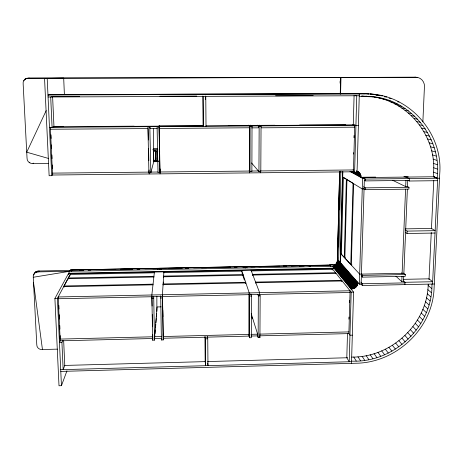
<?xml version="1.0" encoding="UTF-8"?>
<svg xmlns="http://www.w3.org/2000/svg" width="463" height="463" viewBox="0 0 463 463"><rect width="100%" height="100%" fill="white"/><g stroke="black" fill="none" stroke-linecap="round" stroke-linejoin="round"><path stroke-width="0.69" d="M241.68 271.405L241.68 270.357L249.221 292.905L249.117 336.097L163.283 338.245L162.432 294.752L163.896 271.85L163.914 272.91M243.052 275.612L243.052 274.542L163.63 276.098L163.647 277.175M245.633 283.385L245.639 282.274L163.126 283.952L163.15 285.069M249.048 294.873L249.117 334.384L163.248 336.526L163.358 334.402M249.349 170.824L249.453 127.765L159.168 128.5L159.585 127.232M249.516 172.902L249.632 125.994L205.103 126.289M250.813 294.011L251.496 296.019L251.368 337.706L249.574 337.753L249.684 296.06L249.019 294.051M250.257 125.132L252.017 126.318L251.878 171.663L250.008 171.68L250.124 126.33L248.405 125.143M252.578 275.421L252.578 274.351L335.472 272.724L335.449 273.789M255.53 283.182L255.535 282.071L341.596 280.323L341.567 281.423M251.23 313.758L257.636 334.176L257.631 335.883L250.9 336.051M259.645 294.497L260.154 295.834L259.934 337.492L258.146 337.533L258.342 295.874L257.845 294.537M259.193 125.143L261.045 126.26L260.808 171.565L258.939 171.588L259.158 126.272L257.341 125.155M259.61 295.874L259.627 292.685L251.015 270.172M260.241 172.792L260.247 171.553M243.428 267.487L243.44 266.896M243.503 267.487L243.509 267.053M244.886 267.464L245.101 266.642L245.569 267.938M245.025 267.458L245.077 266.636M433.576 172.149C436.406 135.456 407.185 99.875 370.336 96.541C410.739 98.497 442.53 138.518 437.113 178.255L433.351 176.768L433.576 172.149L437.344 173.573M332.191 270.033L332.226 268.609L351.185 292.136L349.212 361.748L346.81 357.766L347.476 333.713M340.079 83.155L340.131 81.002M340.236 94.001L340.635 77.431L28.654 78.166C25.349 77.743 22.554 80.712 23.156 83.982L27.028 157.999C26.831 161.269 29.765 163.914 32.995 163.52L48.661 163.37M340.583 93.995L340.988 77.431L415.843 77.252C420.74 77.113 424.814 81.76 424.444 86.558L422.864 121.896M339.634 171.513L337.365 261.942L338.175 262.886M339.639 171.385L337.417 261.439L338.563 262.793L340.849 171.212M337.764 257.613L337.243 262.428L338.054 263.372M336.647 263.858L337.556 261.63L339.784 171.443M338.031 246.843L338.227 238.949M338.494 228.184L338.69 220.29M338.957 209.519L339.147 201.625M339.414 190.86L339.61 182.966M338.187 246.738L338.227 245.292M338.656 227.935L338.69 226.488M339.101 209.855L339.142 208.408M340.201 262.336L342.504 171.663M340.536 262.718L342.857 171.611M337.313 264.645C335.391 263.383 338.598 261.67 337.591 259.778L337.243 262.428L337.753 261.884L337.463 262.399L337.712 259.766L336.89 263.308L334.188 265.125L336.358 264.263L334.217 264.923L335.739 264.304M344.287 257.376L346.353 179.187L343.384 177.375L341.41 254.256L344.287 257.376L345.375 257.359M353.275 124.888L354.091 95.447M348.876 319.169L348.94 317.022M349.339 302.727L349.397 300.58M353.5 154.081L353.541 152.657M353.958 137.725L354.021 135.59M350.769 264.408L353.049 183.279L346.961 179.557L344.877 258.013L350.769 264.408L351.897 264.385M351.319 265.096L353.616 183.684M356.035 93.485L359.311 93.821L357.037 172.398L354.589 172.421L356.765 95.748L355.428 95.598M351.498 363.362L353.564 292.084L332.503 266.318M357.372 281.944C357.552 285.613 354.079 288.553 350.537 288.38M360.503 177.265L359.965 174.129L357.731 171.623M351.058 289.022C354.617 289.196 358.096 286.244 357.916 282.569M356.487 170.963C359.271 171.871 361.412 174.586 361.071 177.584L434.537 176.756M362.575 178.411L364.393 178.394L361.128 284.178L359.357 284.213L362.575 178.411L349.918 171.408M434.294 284.01L362.303 285.503L362.361 283.761L360.914 282.141M403.69 273.118L405.322 274.536L405.252 276.284L362.564 277.14L362.622 275.387L361.175 273.836M407.064 186.392L408.985 187.318L408.91 189.147L365.29 189.685L365.348 187.851L363.501 186.751M409.275 180.402L365.567 180.911L365.62 179.065L362.529 177.37M337.359 261.884L337.504 259.795L336.809 263.308L337.62 264.257M403.748 276.324L403.533 281.568L401.774 281.602L401.988 276.365M405.576 189.147L402.115 273.315L401.6 272.863M407.741 180.414L407.481 186.595L405.681 186.618L405.935 180.431M407.376 189.13L403.875 273.28L359.664 274.154L340.768 253.649M404.899 284.618L404.998 282.297L403.614 281.047M435.035 233.034L407.046 233.491L407.145 231.106L405.501 229.995M437.599 180.686L409.251 181.016L409.35 178.568L404.749 176.53M351.776 357.083C391.09 357.708 427.552 323.874 428.206 284.247M429.004 279.681L431.267 232.478M431.441 228.901L433.773 180.333M246.432 266.995L246.536 266.613L247.034 267.909M351.562 361.123C393.538 363.102 432.882 326.456 431.95 284.056M432.535 284.045L437.714 178.249M160.69 295.816L161.379 339.975L163.202 339.929L163.497 333.968M161.379 339.975L161.46 338.534M162.467 296.511L162.496 296.002M163.202 339.929L162.513 295.776M163.294 283.466L163.387 282.031M329.534 265.617L329.702 265.039L330.744 266.312M329.72 265.612C329.552 263.991 334.425 264.402 334.853 265.82M160.933 269.547L161.002 268.343M160.881 269.553L161.037 268.28M151.881 296.766L152.663 340.195L154.492 340.149L154.671 337.99M154.746 337.035L154.868 335.606M155.024 333.673L155.342 329.899M155.504 327.914L155.811 324.187M155.933 322.763L156.286 318.48M156.401 317.12L156.702 313.486M156.876 311.368L156.859 296.227M161.471 338.291L154.63 338.465L154.59 336.74L157.084 306.952L161.124 306.859M351.371 289.016L332.787 266.312C335.75 266.335 338.598 263.927 338.609 260.872L357.905 282.951M159.446 269.576L159.561 268.262L244.962 266.642L245.431 267.938M152.663 340.195L152.859 338.036M159.22 269.582L159.336 268.268L70.422 269.952L69.687 271.289L33.255 277.262L36.774 344.582C36.589 347.661 39.5 349.941 42.451 349.524L57.377 349.137M157.802 269.611L157.866 268.326M337.504 262.104L337.556 261.601M154.492 340.149L153.716 296.731M337.058 262.886C338.1 261.392 337.498 260.576 337.058 262.886L356.869 286.151M154.416 272.036L151.847 294.977L152.09 306.031M159.451 125.647L159.017 126.937L157.096 126.949L158.01 172.658L159.914 172.641L160.47 169.371M335.195 266.225L38.504 271.885C35.46 271.555 32.705 274.165 33.255 277.262M155.412 150.637L155.609 160.262L155.475 160.817L153.311 160.84M150.828 172.734L149.827 126.995L147.9 127.012L148.924 172.757L150.828 172.734L153.774 161.518L153.519 149.41M337.602 262.434L337.753 261.884M155.51 150.487L155.556 160.921M337.666 261.323L336.809 263.308M69.687 271.324L54.9 298.467L59.004 385.76L61.452 385.685L66.938 370.886M34.135 274.032C34.684 271.85 37.081 270.93 39.135 270.982L70.173 270.392M336.798 263.268L337.226 262.394M63.663 340.762L64.779 365.434L63.165 369.624L61.92 342.481L62.742 340.565M60.288 340.623L59.449 342.539L61.92 342.481M46.184 110.593L26.721 152.194L48.621 158.491M337.452 259.824L337.463 261.346M58.535 298.218L58.257 298.739L350.034 292.494L349.64 292.003M61.452 385.685L57.406 298.415L70.619 273.65L70.677 275.028M64.149 287.089L64.102 285.966L67.98 278.691L153.872 277.001M68.414 279.056L68.362 277.968L70.254 274.426L154.341 272.8M71.389 271.254L72.147 269.912M337.087 262.839L336.653 263.783L335.328 264.651M337.105 263.435L337.388 262.955M38.504 271.885L39.135 270.982M37.625 271.937L38.261 271.034M36.826 272.065L37.462 271.162M36.102 272.261L36.751 271.359M35.466 272.528L36.114 271.625M33.481 274.947L35.558 271.966M337.157 262.862L336.132 264.008L336.966 264.986M336.89 263.308L337.255 262.897M25.112 79.613L25.61 79.167L24.88 79.185M64.392 94.655L63.691 78.085L44.558 78.49L49.13 175.714L51.711 175.691L52.805 174.806M335.901 264.495L334.436 265.056C335.038 264.923 337.029 264.263 336.491 263.661M32.995 163.52L33.666 163.109M29.198 162.594L29.892 162.183M336.144 265.525L335.334 264.576L334.24 264.877L335.75 264.338L355.486 287.627M50.739 129.108L50.432 129.241L148.131 128.575L148.386 139.994M52.093 127.649L53.974 126.856L52.608 96.645L50.693 96.975L52.093 127.649L49.483 127.666M335.785 264.396L334.199 265.004L334.859 264.952M335.305 264.587L334.269 264.865L334.871 264.755L335.999 266.103M340.988 77.431L29.36 78.154L26.136 78.536M334.871 264.755L334.298 264.888L335.108 265.843M23.636 80.759L24.365 80.736M64.525 365.44L205.375 361.615M207.54 361.557L347.667 357.743M60.711 369.694L351.544 361.684M60.792 371.413L356.197 363.229C396.096 362.784 432.61 328.62 434.074 288.437L439.752 173.544C442.975 133.824 410.102 95.667 370.093 93.977L375.146 94.689L374.521 94.626M152.778 336.786L60.121 339.09L60.259 335.606M154.59 336.74L161.437 336.566M250.905 334.344L257.636 334.176M259.419 334.13L348.923 331.902M259.407 335.837L348.876 333.597L350.08 290.764L58.176 296.968L60.202 340.826L152.819 338.505L152.732 334.639M205.144 337L205.346 338.864L207.754 338.806L207.974 365.637L207.679 362.917M352.314 335.166L349.964 335.224L348.761 333.424M25.465 78.82L26.188 78.803M54.9 298.467L57.406 298.415M351.185 292.136L353.564 292.084M151.725 298.172L153.571 298.131M160.534 297.981L162.374 297.94M249.684 296.06L251.496 296.019M258.342 295.874L260.154 295.834M26.889 78.334L27.606 78.322M68.362 277.968L153.947 276.289M163.584 276.81L243.283 275.242M252.85 275.051L336.028 273.413M362.622 275.387L405.322 274.536M64.102 285.966L153.068 284.155M403.209 279.351L429.045 278.824L432.645 281.73L404.998 282.297M63.68 286.655L152.981 284.838M163.074 284.629L245.888 282.945M255.825 282.743L342.198 280.983M362.361 283.761L404.975 282.876L403.377 281.429M27.728 78.212L28.44 78.195M28.654 78.166L29.36 78.154M245.066 266.676L329.702 265.039M159.33 268.314L70.422 269.952L70.567 270.537M159.567 268.256L329.818 265.16M329.847 265.033L334.17 264.998M83.739 269.929L72.118 269.952M88.057 269.842L90.933 269.79M95.974 269.692L108.932 269.449M112.532 269.379L115.409 269.327M120.449 269.229L132.684 268.997M137.002 268.916L139.884 268.864M144.919 268.766L157.154 268.534M161.06 268.459L163.954 268.407M169.012 268.308L182.017 268.065M185.634 267.996L188.522 267.938M193.58 267.846L206.585 267.597M210.202 267.527L213.09 267.475M218.148 267.377L230.435 267.145M234.77 267.064L236.934 267.024M241.993 266.925L244.904 266.867M245.037 266.867L255.165 266.676M258.776 266.607L261.664 266.549M266.723 266.457L279.727 266.208M283.339 266.138L286.227 266.086M291.285 265.988L304.284 265.745M307.895 265.675L310.789 265.623M315.841 265.525L328.122 265.293M79.439 270.166L83.757 270.085M88.074 270.004L90.951 269.946M103.903 269.703L108.226 269.622M112.544 269.541L114.702 269.501M128.373 269.24L132.696 269.159M137.013 269.072L139.89 269.02M152.842 268.772L157.16 268.69M161.066 268.615L163.96 268.563M177.688 268.303L182.023 268.222M185.634 268.152L188.522 268.094M201.527 267.851L206.585 267.753M210.196 267.683L213.09 267.631M226.094 267.382L230.429 267.301M234.764 267.22L236.929 267.18M250.824 266.914L255.154 266.833M258.765 266.763L261.659 266.711M274.657 266.462L279.71 266.364M283.321 266.3L286.215 266.242M299.214 265.993L304.266 265.901M307.878 265.831L310.771 265.774M323.77 265.531L328.105 265.449M309.313 265.999L310.754 265.97M334.026 268.175L68.622 273.28L68.686 274.652M68.397 273.691L334.35 268.569M163.85 272.62L241.906 271.11M251.27 270.93L332.758 269.35M405.27 228.861L431.464 228.444L435.151 230.655L407.145 231.106M362.668 177.242L375.678 177.097M403.834 176.779L408.192 176.733M365.62 179.065L439.52 178.226M365.348 187.851L408.985 187.318M364.068 188.945L362.251 188.968L342.718 177.022M153.438 160.302L155.609 160.262M153.785 160.655L158.12 160.615M153.317 161.523L158.363 161.477M153.432 161.709L158.305 161.656M52.458 173.127L149.103 172.109M150.469 172.097L157.976 172.016M249.522 171.05L160.024 171.993L160.007 168.873M251.669 171.026L258.823 170.951M260.252 170.934L353.477 169.95L353.061 169.73M153.294 148.664L157.628 148.629M152.819 149.416L157.871 149.37M153.212 150.735L156.1 150.712M153.259 150.869L155.418 150.851M153.351 151.088L157.906 151.054M53.251 126.7L63.362 126.63M87.918 126.468L134.143 126.168M158.699 126.005L203.477 125.71M228.757 125.548L274.981 125.242M299.538 125.079L345.763 124.778M52.851 126.862L203.199 125.872M206.087 125.855L355.104 124.877M51.781 127.302L148.091 126.665M157.223 126.602L150 126.654L150.047 128.564L157.264 128.517M203.668 126.295L159.133 126.59L160.059 173.862M251.513 125.982L258.609 125.93L258.597 127.829L251.507 127.875M260.484 125.919L354.733 125.299L353.425 171.79L52.545 175.02L50.345 127.308M203.483 126.642L203.216 96.362L202.811 96.049L203.078 125.878L203.483 126.642L206.023 126.625L205.775 96.356L205.335 96.038M250.124 126.33L252.017 126.318M259.158 126.272L261.045 126.26M358.391 125.612L355.914 125.629L352.708 124.726M261.19 127.811L354.681 127.175L354.259 127.053M366.169 93.648L50.334 94.649L47.967 95.008L369.023 93.92L365.573 93.59L373.624 94.319M49.929 94.712L361.551 93.526M52.186 96.645L79.659 96.535M159.903 96.217L196.775 96.072M275.578 95.76L313.167 95.609M48.059 96.981L359.259 95.743M359.242 96.379L373.253 96.86M340.218 77.419L415.843 77.252M44.558 78.49L47.203 78.484L51.711 175.691M417.175 77.35L414.732 77.24M362.112 96.067L369.711 96.483M375.742 94.747L378.132 94.979M360.966 93.468L364.34 93.798M378.856 95.528L379.492 95.592L375.765 94.817M380.713 95.714L382.542 95.899M384.354 96.808L386.842 97.062M389.128 98.266L391.032 98.474M365.944 96.165L368.797 96.478M374.642 97.166L377.617 97.496M361.476 96.049L364.259 96.362M378.85 98.046L381.888 98.388M382.953 99.157L386.055 99.516M386.952 100.5L390.106 100.876M397.717 101.819L399.031 101.982M390.83 102.063L394.042 102.462M394.592 103.839L397.856 104.268M398.221 105.824L401.537 106.282M401.71 108.006L405.079 108.498M405.056 110.385L408.47 110.906M408.256 112.937L411.711 113.499M411.289 115.669L414.79 116.265M414.165 118.563L417.701 119.205M416.868 121.619L420.445 122.307M419.391 124.819L423.003 125.554M375.759 94.886L376.998 95.141M421.735 128.17L425.37 128.951M423.882 131.648L427.552 132.482M425.838 135.254L429.531 136.145M427.586 138.981L431.302 139.924M429.132 142.818L432.864 143.819M430.457 146.759L434.201 147.813M431.562 150.793L435.324 151.905M432.442 154.914L436.21 156.089M433.084 159.122L436.864 160.354M433.495 163.398L437.269 164.695M433.657 167.745L437.437 169.099M356.938 171.322L357.639 171.588M433.947 176.762L437.089 178M407.567 180.252L409.251 181.016M392.774 180.35L405.681 186.618M357.077 171.287L358.293 171.918M356.446 171.021L358.883 172.317M356.956 171.466L359.392 172.768M356.765 171.634L359.832 173.278M356.51 171.848L360.214 173.833M356.192 172.097L360.532 174.429M355.179 172.039L360.787 175.072M353.466 171.663L360.961 175.743M352.725 171.408L354.589 172.421M352.302 171.651L361.065 176.449M351.064 171.651L361.082 177.179M364.329 180.217L365.567 180.911M363.443 188.563L365.29 189.685M405.403 232.362L407.046 233.491M428.148 285.492L431.73 288.49M427.824 289.653L431.4 292.703M427.268 293.745L430.833 296.847M426.487 297.761L430.034 300.921M425.48 301.702L429.016 304.914M395.934 276.261L401.774 281.602M424.264 305.557L427.777 308.821M422.841 309.325L426.33 312.641M421.226 312.994L424.687 316.356M419.414 316.565L422.846 319.974M417.418 320.026L420.821 323.481M415.247 323.371L418.616 326.872M412.903 326.594L416.243 330.142M361.117 275.578L362.564 277.14M410.403 329.697L413.702 333.279M407.741 332.66L411.005 336.288M360.897 283.912L362.303 285.503M404.934 335.49L408.158 339.153M338.621 260.53L359.357 284.213M338.557 261.497L357.847 283.645M338.436 262.099L357.708 284.317M338.25 262.677L357.494 284.959M338.002 263.227L357.21 285.573M401.988 338.169L405.166 341.873M251.525 162.935L258.939 171.588M337.336 264.228L356.464 286.69M336.931 264.674L356.006 287.182M335.93 265.421L354.889 288.015M398.903 340.699L402.034 344.437M335.345 265.721L354.236 288.351M334.726 265.965L353.541 288.623M334.083 266.144L352.823 288.825M333.429 266.26L352.094 288.958M395.691 343.077L398.776 346.845M329.94 265.079L330.935 266.306M392.364 345.288L395.396 349.085M388.914 347.325L391.901 351.151M249.135 170.54L250.008 171.68M385.355 349.195L388.295 353.043M381.697 350.873L384.585 354.751M377.947 352.372L380.777 356.267M374.104 353.668L376.882 357.581M370.18 354.768L372.906 358.698M366.175 355.659L368.843 359.601M362.101 356.336L364.717 360.289M357.963 356.794L360.515 360.758M353.767 357.025L356.261 360.99M243.521 266.717L244.03 267.967M241.9 272.597L244.354 280.074M259.506 336.138L259.934 337.492M251.612 316.576L252.248 318.608M257.202 334.512L258.146 337.533M248.805 334.98L249.574 337.753M159.341 268.262L159.376 269.09M33.544 282.714L42.451 349.524M207.534 336.942L207.754 338.806M159.573 268.297L159.602 269.084M51.005 134.849L51.167 138.443M51.468 144.902L51.63 148.49M51.931 154.949L52.093 158.537M52.394 165.002L52.556 168.59M58.865 305.412L59.032 309.006M59.299 314.759L59.495 319.071M59.791 325.541L59.958 329.135M148.577 148.559L148.849 160.69M149.057 169.967L149.144 173.978M152.281 314.614L152.553 326.774M157.351 157.744L157.414 161.002M157.044 151.054L157.246 160.91M157.119 157.744L157.183 161.002M156.812 151.054L157.015 160.91M153.328 128.459L153.728 161.703M159.538 145.006L159.677 152.24M162.779 310.262L162.901 316.675M163.236 333.788L163.283 335.93M159.017 126.937L159.914 172.641M205.346 338.864L205.584 365.701L205.173 361.62L204.947 336.566M205.34 96.75L205.364 99.586M207.326 336.508L207.337 337.938"/></g></svg>
